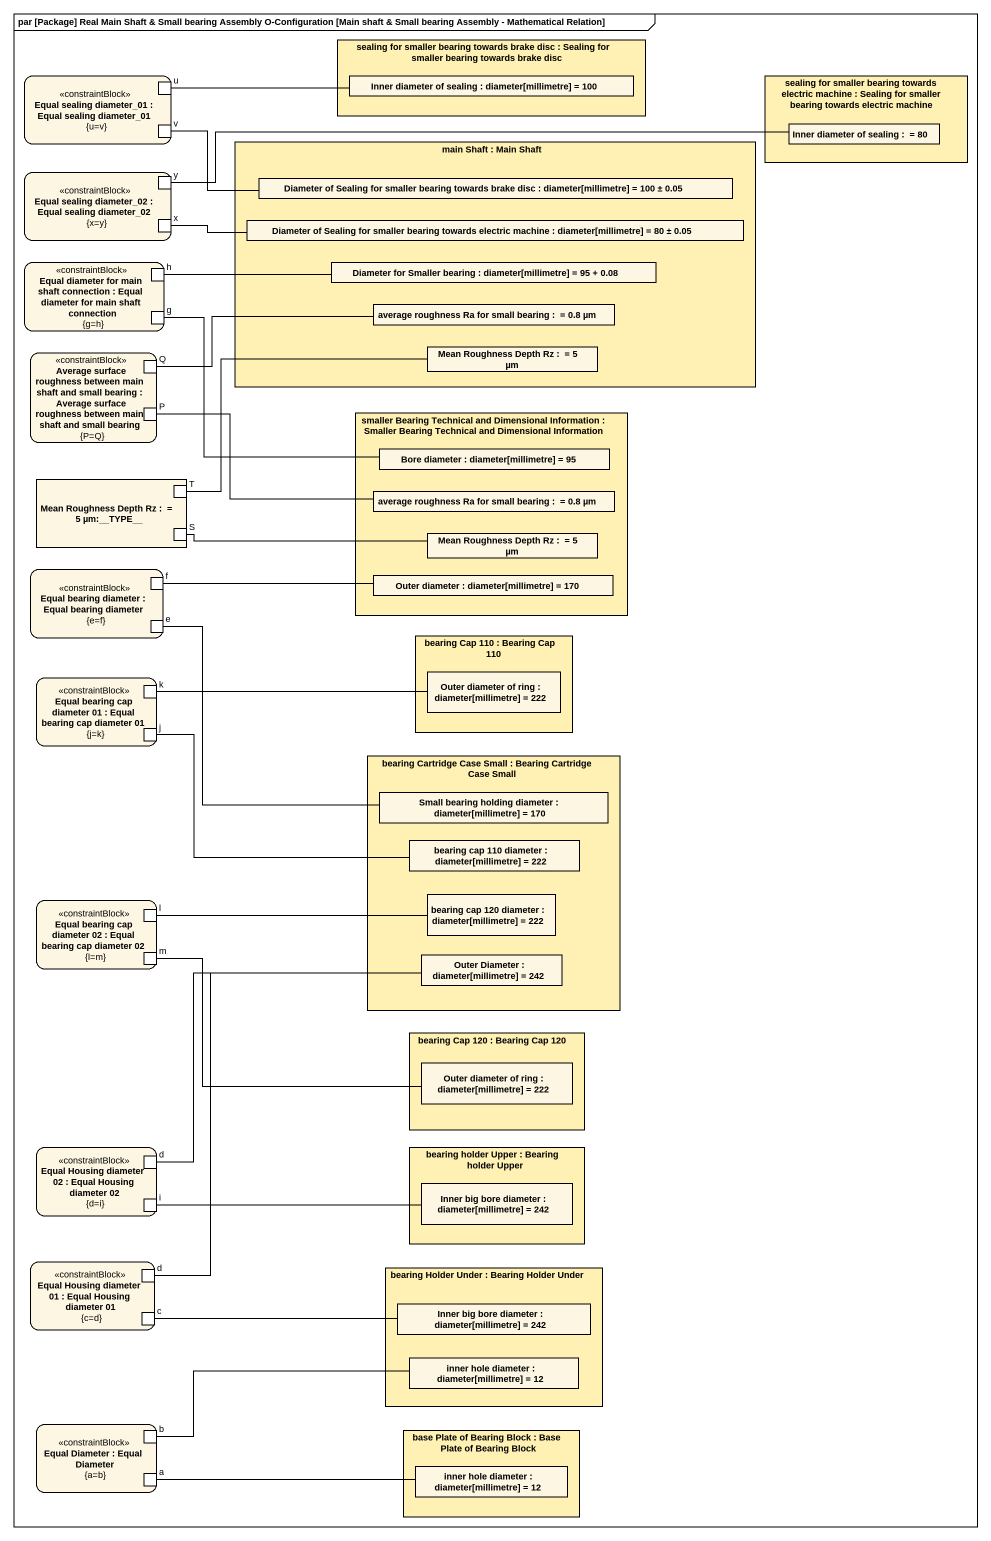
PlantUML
@startuml
mainframe par [Package] Real Main Shaft & Small bearing Assembly O-Configuration [Main shaft & Small bearing Assembly - Mathematical Relation]
rectangle "sealing for smaller bearing towards brake disc : Sealing for smaller bearing towards brake disc" as sealing_for_smaller_bearing #FFF0B4 {
  rectangle "Inner diameter of sealing : diameter[millimetre] = 100" as Inner_diameter_of_sealing
}
rectangle "Equal sealing diameter_01 : Equal sealing diameter_01\n{u=v}" as Equal_sealing_diameter_01 <<constraintBlock>> {
  port u
  port v
}
rectangle "sealing for smaller bearing towards electric machine : Sealing for smaller bearing towards electric machine" as sealing_for_smaller_bearing_2 #FFF0B4 {
  rectangle "Inner diameter of sealing :  = 80" as Inner_diameter_of_sealing_2
}
rectangle "main Shaft : Main Shaft" as main_Shaft #FFF0B4 {
  rectangle "Diameter of Sealing for smaller bearing towards brake disc : diameter[millimetre] = 100 ± 0.05" as Diameter_of_Sealing_for
  rectangle "Diameter of Sealing for smaller bearing towards electric machine : diameter[millimetre] = 80 ± 0.05" as Diameter_of_Sealing_for_2
  rectangle "Diameter for Smaller bearing : diameter[millimetre] = 95 + 0.08" as Diameter_for_Smaller_bearing
  rectangle "average roughness Ra for small bearing :  = 0.8 µm" as average_roughness_Ra_for
  rectangle "Mean Roughness Depth Rz :  = 5 µm" as Mean_Roughness_Depth_Rz
}
rectangle "Equal sealing diameter_02 : Equal sealing diameter_02\n{x=y}" as Equal_sealing_diameter_02 <<constraintBlock>> {
  port y
  port "x" as x_
}
rectangle "Equal diameter for main shaft connection : Equal diameter for main shaft connection\n{g=h}" as Equal_diameter_for_main <<constraintBlock>> {
  port h
  port g
}
rectangle "Average surface roughness between main shaft and small bearing : Average surface roughness between main shaft and small bearing\n{P=Q}" as Average_surface_roughness <<constraintBlock>> {
  port Q
  port P
}
rectangle "smaller Bearing Technical and Dimensional Information : Smaller Bearing Technical and Dimensional Information" as smaller_Bearing_Technical #FFF0B4 {
  rectangle "Bore diameter : diameter[millimetre] = 95" as Bore_diameter
  rectangle "average roughness Ra for small bearing :  = 0.8 µm" as average_roughness_Ra_for_2
  rectangle "Mean Roughness Depth Rz :  = 5 µm" as Mean_Roughness_Depth_Rz_3
  rectangle "Outer diameter : diameter[millimetre] = 170" as Outer_diameter
}
rectangle "Mean Roughness Depth Rz :  = 5 µm:~__TYPE~__" as Mean_Roughness_Depth_Rz_2 {
  port T
  port S
}
rectangle "Equal bearing diameter : Equal bearing diameter\n{e=f}" as Equal_bearing_diameter <<constraintBlock>> {
  port f
  port e
}
rectangle "bearing Cap 110 : Bearing Cap 110" as bearing_Cap_110 #FFF0B4 {
  rectangle "Outer diameter of ring : diameter[millimetre] = 222" as Outer_diameter_of_ring
}
rectangle "Equal bearing cap diameter 01 : Equal bearing cap diameter 01\n{j=k}" as Equal_bearing_cap_diameter <<constraintBlock>> {
  port k
  port j
}
rectangle "bearing Cartridge Case Small : Bearing Cartridge Case Small" as bearing_Cartridge_Case_Small #FFF0B4 {
  rectangle "Small bearing holding diameter : diameter[millimetre] = 170" as Small_bearing_holding
  rectangle "bearing cap 110 diameter : diameter[millimetre] = 222" as bearing_cap_110_diameter
  rectangle "bearing cap 120 diameter : diameter[millimetre] = 222" as bearing_cap_120_diameter
  rectangle "Outer Diameter : diameter[millimetre] = 242" as Outer_Diameter
}
rectangle "Equal bearing cap diameter 02 : Equal bearing cap diameter 02\n{l=m}" as Equal_bearing_cap_diameter_2 <<constraintBlock>> {
  port l
  port m
}
rectangle "bearing Cap 120 : Bearing Cap 120" as bearing_Cap_120 #FFF0B4 {
  rectangle "Outer diameter of ring : diameter[millimetre] = 222" as Outer_diameter_of_ring_2
}
rectangle "Equal Housing diameter 02 : Equal Housing diameter 02\n{d=i}" as Equal_Housing_diameter_02 <<constraintBlock>> {
  port d
  port i
}
rectangle "bearing holder Upper : Bearing holder Upper" as bearing_holder_Upper #FFF0B4 {
  rectangle "Inner big bore diameter : diameter[millimetre] = 242" as Inner_big_bore_diameter
}
rectangle "Equal Housing diameter 01 : Equal Housing diameter 01\n{c=d}" as Equal_Housing_diameter_01 <<constraintBlock>> {
  port "d" as d_2
  port c
}
rectangle "bearing Holder Under : Bearing Holder Under" as bearing_Holder_Under #FFF0B4 {
  rectangle "Inner big bore diameter : diameter[millimetre] = 242" as Inner_big_bore_diameter_2
  rectangle "inner hole diameter : diameter[millimetre] = 12" as inner_hole_diameter
}
rectangle "Equal Diameter : Equal Diameter\n{a=b}" as Equal_Diameter <<constraintBlock>> {
  port b
  port a
}
rectangle "base Plate of Bearing Block : Base Plate of Bearing Block" as base_Plate_of_Bearing_Block #FFF0B4 {
  rectangle "inner hole diameter : diameter[millimetre] = 12" as inner_hole_diameter_2
}
u -right- Inner_diameter_of_sealing
v -right- Diameter_of_Sealing_for
y -right- Inner_diameter_of_sealing_2
x_ -right- Diameter_of_Sealing_for_2
h -right- Diameter_for_Smaller_bearing
g -right- Bore_diameter
Q -right- average_roughness_Ra_for
P -right- average_roughness_Ra_for_2
T -right- Mean_Roughness_Depth_Rz
S -right- Mean_Roughness_Depth_Rz_3
f -right- Outer_diameter
e -right- Small_bearing_holding
k -right- Outer_diameter_of_ring
j -right- bearing_cap_110_diameter
l -right- bearing_cap_120_diameter
m -right- Outer_diameter_of_ring_2
d -right- Outer_Diameter
i -right- Inner_big_bore_diameter
d_2 -up- Outer_Diameter
c -right- Inner_big_bore_diameter_2
b -right- inner_hole_diameter
a -right- inner_hole_diameter_2
@enduml
